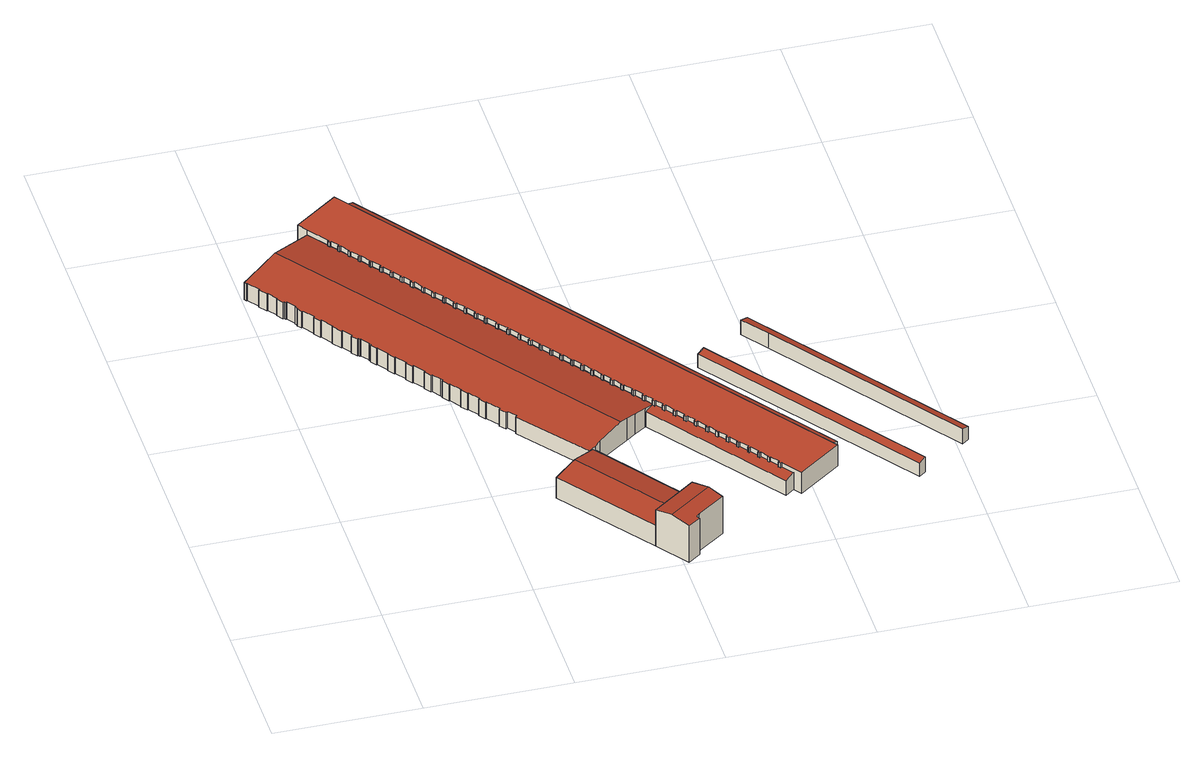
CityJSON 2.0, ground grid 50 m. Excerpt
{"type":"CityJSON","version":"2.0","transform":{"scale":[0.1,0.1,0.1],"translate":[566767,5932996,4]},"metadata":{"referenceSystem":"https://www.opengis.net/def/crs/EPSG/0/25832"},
"CityObjects":{
"building1":{"type":"Building","attributes":{"Gemeindeschluessel":"02000000","Geometrietyp2DReferenz":"3000","function":"51009_1610","roofType":"3100","measuredHeight":9.39},"geometry":[{"type":"MultiSurface","lod":"2","boundaries":[[[0,1,2,3,4,5,6,7,8,9,10,11,12,13,14,15,16,17,18,19,20,21,22,23,24,25,26,27,28,29,30,31,32,33,34,35,36,37,38,39,40,41,42,43,44,45,46,47,48,49,50,51,52,53,54,55,56,57,58,59,60,61,62,63,64,65,66,67,68,69,70,71,72,73,74,75,76]],[[77,3,2,78]],[[79,76,75,80]],[[80,75,74,81]],[[81,74,73,82]],[[82,73,72,83]],[[83,72,71,84]],[[84,71,70,85]],[[85,70,69,86]],[[86,69,68,87]],[[87,68,67,88]],[[88,67,66,89]],[[89,66,65,90]],[[90,65,64,91]],[[91,64,63,92]],[[92,63,62,93]],[[93,62,61,94]],[[94,61,60,95]],[[95,60,59,96]],[[96,59,58,97]],[[97,58,57,98]],[[98,57,56,99]],[[99,56,55,100]],[[100,55,54,101]],[[101,54,53,102]],[[102,53,52,103]],[[103,52,51,104]],[[104,51,50,105]],[[105,50,49,106]],[[106,49,48,107]],[[107,48,47,108]],[[108,47,46,109]],[[109,46,45,110]],[[110,45,44,111]],[[111,44,43,112]],[[112,43,42,113]],[[113,42,41,114]],[[114,41,40,115]],[[115,40,39,116]],[[116,39,38,117]],[[117,38,37,118]],[[118,37,36,119]],[[119,36,35,120]],[[120,35,34,121]],[[121,34,33,122]],[[122,33,32,123]],[[123,32,31,124]],[[124,31,30,125]],[[125,30,29,126]],[[126,29,28,127]],[[127,28,27,128]],[[128,27,26,129]],[[129,26,25,130]],[[130,25,24,131]],[[131,24,23,132]],[[132,23,22,133]],[[133,22,21,134]],[[134,21,20,135]],[[135,20,19,136]],[[136,19,18,137]],[[137,18,17,138]],[[138,17,16,139]],[[139,16,15,140]],[[140,15,14,141]],[[141,14,13,142]],[[142,13,12,143]],[[143,12,11,144]],[[144,11,10,145]],[[145,10,9,146]],[[146,9,8,147]],[[147,8,7,148]],[[148,7,6,149]],[[149,6,5,150]],[[150,5,4,151]],[[151,4,3,77]],[[152,153,154,155]],[[155,154,156,157]],[[157,156,158,159]],[[159,158,160,161]],[[161,160,162,163]],[[163,162,164,165]],[[165,164,166,167]],[[167,166,168,169]],[[169,168,170,171]],[[171,170,172,173]],[[173,172,174,175]],[[175,174,176,177]],[[177,176,178,179]],[[179,178,180,181]],[[181,180,182,183]],[[183,182,184,185]],[[185,184,186,187]],[[187,186,188,189]],[[189,188,190,191]],[[191,190,192,193]],[[193,192,194,195]],[[195,194,196,197]],[[197,196,198,199]],[[199,198,200,201]],[[201,200,202,203]],[[203,202,204,205]],[[205,204,206,207]],[[207,206,208,209]],[[209,208,210,211]],[[211,210,212,213]],[[213,212,214,215]],[[215,214,216,217]],[[217,216,218,219]],[[219,218,220,221]],[[221,220,222,223]],[[223,222,224,225]],[[225,224,226,227]],[[227,226,228,229]],[[229,228,230,231]],[[231,230,232,233]],[[233,232,234,235]],[[235,234,236,237]],[[237,236,238,239]],[[239,238,240,241]],[[241,240,242,243]],[[243,242,244,245]],[[245,244,246,247]],[[247,246,248,249]],[[249,248,250,251]],[[251,250,252,253]],[[253,252,254,255]],[[255,254,256,257]],[[257,256,258,259]],[[259,258,260,261]],[[261,260,262,263]],[[263,262,264,265]],[[265,264,266,267]],[[267,266,268,269]],[[269,268,270,271]],[[271,270,272,273]],[[273,272,274,275]],[[275,274,276,277]],[[277,276,278,279]],[[279,278,280,281]],[[281,280,282,283]],[[283,282,284,285]],[[285,284,286,287]],[[287,286,288,289]],[[289,288,290,291]],[[291,290,292,293]],[[293,292,294,295]],[[295,294,296,297]],[[297,296,298,299]],[[299,298,300,301]],[[301,300,302,303]],[[303,302,304,305]],[[305,304,306,307]],[[307,306,308,309]],[[309,308,310,311]],[[311,310,312,313]],[[313,312,314,315]],[[315,314,316,317]],[[317,316,318,319]],[[319,318,320,321]],[[321,320,322,323]],[[323,322,324,325]],[[325,324,326,327]],[[327,326,328,329]],[[329,328,330,331]],[[331,330,332,333]],[[333,332,334,335]],[[335,334,336,337]],[[337,336,338,339]],[[339,338,340,341]],[[341,340,342,343]],[[343,342,344,345]],[[345,344,346,347]],[[347,346,348,349]],[[349,348,350,351]],[[351,350,352,353]],[[353,352,354,355]],[[355,354,356,357]],[[357,356,358,359]],[[359,358,360,361]],[[361,360,362,363]],[[363,362,364,365]],[[365,364,366,367]],[[367,366,368,369]],[[369,368,370,371]],[[371,370,372,373]],[[373,372,374,375]],[[375,374,376,377]],[[377,376,378,379]],[[379,378,380,381]],[[381,380,382,383]],[[383,382,384,385]],[[385,384,386,387]],[[387,386,388,389]],[[389,388,390,391]],[[391,390,392,393]],[[393,392,394,395]],[[395,394,396,397]],[[397,396,398,399]],[[399,398,400,401]],[[402,403,404,405]],[[405,404,406,407]],[[407,406,408,409]],[[410,79,80,81,82,83,84,85,86,87,88,89,90,91,92,93,94,95,96,97,98,99,100,101,102,103,104,105,106,107,108,109,110,111,112,113,114,115,116,117,118,119,120,121,122,123,124,125,126,127,128,129,130,131,132,133,134,135,136,137,138,139,140,141,142,143,144,145,146,147,148,149,150,151,77,78,152,155,157,159,161,163,165,167,169,171,173,175,177,179,181,183,185,187,189,191,193,195,197,199,201,203,205,207,209,211,213,215,217,219,221,223,225,227,229,231,233,235,237,239,241,243,245,247,249,251,253,255,257,259,261,263,265,267,269,271,273,275,277,279,281,283,285,287,289,291,293,295,297,299,301,303,305,307,309,311,313,315,317,319,321,323,325,327,329,331,333,335,337,339,341,343,345,347,349,351,353,355,357,359,361,363,365,367,369,371,373,375,377,379,381,383,385,387,389,391,393,395,397,399,401,402,405,407,409]],[[79,410,411,0,76]],[[411,410,409,408]],[[403,402,401,400]],[[152,78,2,1,153]],[[403,400,398,396,394,392,390,388,386,384,382,380,378,376,374,372,370,368,366,364,362,360,358,356,354,352,350,348,346,344,342,340,338,336,334,332,330,328,326,324,322,320,318,316,314,312,310,308,306,304,302,300,298,296,294,292,290,288,286,284,282,280,278,276,274,272,270,268,266,264,262,260,258,256,254,252,250,248,246,244,242,240,238,236,234,232,230,228,226,224,222,220,218,216,214,212,210,208,206,204,202,200,198,196,194,192,190,188,186,184,182,180,178,176,174,172,170,168,166,164,162,160,158,156,154,153,1,0,411,408,406,404]]],"semantics":{"surfaces":[{"type":"RoofSurface"},{"type":"WallSurface"},{"type":"GroundSurface"}],"values":[0,1,1,1,1,1,1,1,1,1,1,1,1,1,1,1,1,1,1,1,1,1,1,1,1,1,1,1,1,1,1,1,1,1,1,1,1,1,1,1,1,1,1,1,1,1,1,1,1,1,1,1,1,1,1,1,1,1,1,1,1,1,1,1,1,1,1,1,1,1,1,1,1,1,1,1,1,1,1,1,1,1,1,1,1,1,1,1,1,1,1,1,1,1,1,1,1,1,1,1,1,1,1,1,1,1,1,1,1,1,1,1,1,1,1,1,1,1,1,1,1,1,1,1,1,1,1,1,1,1,1,1,1,1,1,1,1,1,1,1,1,1,1,1,1,1,1,1,1,1,1,1,1,1,1,1,1,1,1,1,1,1,1,1,1,1,1,1,1,1,1,1,1,1,1,1,1,1,1,1,1,1,1,1,1,1,1,1,1,1,1,1,1,1,1,1,1,1,1,1,1,1,2,1,1,1,1,0]}}]},
"building2":{"type":"Building","attributes":{"Gemeindeschluessel":"02000000","Geometrietyp2DReferenz":"3000","function":"31001_2140","roofType":"3100","measuredHeight":9.74,"storeysAboveGround":2},"geometry":[{"type":"MultiSurface","lod":"2","boundaries":[[[412,413,414,415]],[[416,414,413,417]],[[418,419,416,417]],[[415,414,416,419,420]],[[420,419,418,421]],[[418,417,413,412,421]],[[420,421,412,415]]],"semantics":{"surfaces":[{"type":"RoofSurface"},{"type":"WallSurface"},{"type":"GroundSurface"}],"values":[0,1,2,1,1,1,0]}}]},
"building3":{"type":"Building","attributes":{"Gemeindeschluessel":"02000000","Geometrietyp2DReferenz":"3000","function":"31001_2420","roofType":"3100","measuredHeight":15.97,"storeysAboveGround":4},"geometry":[{"type":"MultiSurface","lod":"2","boundaries":[[[422,423,424,425,426,427,428]],[[429,426,425,430]],[[430,425,424,431]],[[431,424,423,432]],[[432,423,422,433]],[[434,435,429,430,431,432,433]],[[427,426,429,435,436]],[[434,433,422,428,437]],[[436,435,434,437]],[[436,437,428,427]]],"semantics":{"surfaces":[{"type":"RoofSurface"},{"type":"WallSurface"},{"type":"GroundSurface"}],"values":[0,1,1,1,1,2,1,1,1,0]}}]},
"building4":{"type":"Building","attributes":{"Gemeindeschluessel":"02000000","Geometrietyp2DReferenz":"3000","function":"51009_1610","roofType":"1000","measuredHeight":5.8},"geometry":[{"type":"MultiSurface","lod":"2","boundaries":[[[438,439,440,441]],[[81,80,442,417]],[[81,441,440,80]],[[80,440,439,442]],[[442,439,438,417]],[[417,438,441,81]]],"semantics":{"surfaces":[{"type":"RoofSurface"},{"type":"GroundSurface"},{"type":"WallSurface"}],"values":[0,1,2,2,2,2]}}]},
"building5":{"type":"Building","attributes":{"Gemeindeschluessel":"02000000","Geometrietyp2DReferenz":"3000","function":"31001_2010","roofType":"1000","measuredHeight":8.58,"storeysAboveGround":1},"geometry":[{"type":"MultiSurface","lod":"2","boundaries":[[[443,444,445,446,447,448,449,450,451,452,453,454,455,456,457,458,459,460,461,462,463,464,465,466,467,468,469,470,471,472,473,474,475,476,477,478,479,480,481,482,483,484,485,486,487,488,489,490,491,492,493,494,495,496,497,498,499,500,501,502,503,504,505,506,507,508,509,510,511,512,513,514,515,516,517,518,519,520,521,522,523,524,525,526,527,528,529,530,531,532,533,534,535,536,537,538,539,540,541,542,543,544,545,546,547,548,549,550,551,552,553,554,555,556,557,558,559,560,561,562,563,564,565,566,567,568,569,570,571,572,573,574,575,576,577,578,579,580,581,582,583,584,585,586,587,588,589,590,591,592,593,594,595,596,597,598,599,600,601,602,603,604,605,606,607,608,609,610,611,612,613,614,615,616,617,618,619,620,621,622,623,624,625]],[[626,627,628,629,630,631,632,633,634,635,636,637,638,639,640,641,642,643,644,645,646,647,648,649,650,651,652,653,654,655,656,657,658,659,660,661,662,663,664,665,666,667,668,669,670,671,672,673,674,675,676,677,678,679,680,681,682,683,684,685,686,687,688,689,690,691,692,693,694,695,696,697,698,699,700,701,702,703,704,705,706,707,708,709,710,711,712,713,714,715,716,717,718,719,720,721,722,723,724,725,726,727,728,729,730,731,732,733,734,735,736,737,738,739,740,741,742,743,744,745,746,747,748,749,750,751,752,753,754,755,756,757,758,759,760,761,762,763,764,765,766,767,768,769,770,771,772,773,774,775,776,777,778,779,780,781,782,783,784,785,786,787,788,789,790,791,792,793,794,795,796,797,798,799,800,801,802,803,804,805,806,807,808]],[[808,807,444,443]],[[807,806,445,444]],[[806,805,446,445]],[[805,804,447,446]],[[804,803,448,447]],[[803,802,449,448]],[[802,801,450,449]],[[801,800,451,450]],[[800,799,452,451]],[[799,798,453,452]],[[798,797,454,453]],[[797,796,455,454]],[[796,795,456,455]],[[795,794,457,456]],[[794,793,458,457]],[[793,792,459,458]],[[792,791,460,459]],[[791,790,461,460]],[[790,789,462,461]],[[789,788,463,462]],[[788,787,464,463]],[[787,786,465,464]],[[786,785,466,465]],[[785,784,467,466]],[[784,783,468,467]],[[783,782,469,468]],[[782,781,470,469]],[[781,780,471,470]],[[780,779,472,471]],[[779,778,473,472]],[[778,777,474,473]],[[777,776,475,474]],[[776,775,476,475]],[[775,774,477,476]],[[774,773,478,477]],[[773,772,479,478]],[[772,771,480,479]],[[771,770,481,480]],[[770,769,482,481]],[[769,768,483,482]],[[768,767,484,483]],[[767,766,485,484]],[[766,765,486,485]],[[765,764,487,486]],[[764,763,488,487]],[[763,762,489,488]],[[762,761,490,489]],[[761,760,491,490]],[[760,759,492,491]],[[759,758,493,492]],[[758,757,494,493]],[[757,756,495,494]],[[756,755,496,495]],[[755,754,497,496]],[[754,753,498,497]],[[753,752,499,498]],[[752,751,500,499]],[[751,750,501,500]],[[750,749,502,501]],[[749,748,503,502]],[[748,747,504,503]],[[747,746,505,504]],[[746,745,506,505]],[[745,744,507,506]],[[744,743,508,507]],[[743,742,509,508]],[[742,741,510,509]],[[741,740,511,510]],[[740,739,512,511]],[[739,738,513,512]],[[738,737,514,513]],[[737,736,515,514]],[[736,735,516,515]],[[735,734,517,516]],[[734,733,518,517]],[[733,732,519,518]],[[732,731,520,519]],[[731,730,521,520]],[[730,729,522,521]],[[729,728,523,522]],[[728,727,524,523]],[[727,726,525,524]],[[726,725,526,525]],[[725,724,527,526]],[[724,723,528,527]],[[723,722,529,528]],[[722,721,530,529]],[[721,720,531,530]],[[720,719,532,531]],[[719,718,533,532]],[[718,717,534,533]],[[717,716,535,534]],[[716,715,536,535]],[[715,714,537,536]],[[714,713,538,537]],[[713,712,539,538]],[[712,711,540,539]],[[711,710,541,540]],[[710,709,542,541]],[[709,708,543,542]],[[708,707,544,543]],[[707,706,545,544]],[[706,705,546,545]],[[705,704,547,546]],[[704,703,548,547]],[[703,702,549,548]],[[702,701,550,549]],[[701,700,551,550]],[[700,699,552,551]],[[699,698,553,552]],[[698,697,554,553]],[[697,696,555,554]],[[696,695,556,555]],[[695,694,557,556]],[[694,693,558,557]],[[693,692,559,558]],[[692,691,560,559]],[[691,690,561,560]],[[690,689,562,561]],[[689,688,563,562]],[[688,687,564,563]],[[687,686,565,564]],[[686,685,566,565]],[[685,684,567,566]],[[684,683,568,567]],[[683,682,569,568]],[[682,681,570,569]],[[681,680,571,570]],[[680,679,572,571]],[[679,678,573,572]],[[678,677,574,573]],[[677,676,575,574]],[[676,675,576,575]],[[675,674,577,576]],[[674,673,578,577]],[[673,672,579,578]],[[672,671,580,579]],[[671,670,581,580]],[[670,669,582,581]],[[669,668,583,582]],[[668,667,584,583]],[[667,666,585,584]],[[666,665,586,585]],[[665,664,587,586]],[[664,663,588,587]],[[663,662,589,588]],[[662,661,590,589]],[[661,660,591,590]],[[660,659,592,591]],[[659,658,593,592]],[[658,657,594,593]],[[657,656,595,594]],[[656,655,596,595]],[[655,654,597,596]],[[654,653,598,597]],[[653,652,599,598]],[[652,651,600,599]],[[651,650,601,600]],[[650,649,602,601]],[[649,648,603,602]],[[648,647,604,603]],[[647,646,605,604]],[[646,645,606,605]],[[645,644,607,606]],[[644,643,608,607]],[[643,642,609,608]],[[642,641,610,609]],[[641,640,611,610]],[[640,639,612,611]],[[639,638,613,612]],[[638,637,614,613]],[[637,636,615,614]],[[636,635,616,615]],[[635,634,617,616]],[[634,633,618,617]],[[633,632,619,618]],[[632,631,620,619]],[[631,630,621,620]],[[630,629,622,621]],[[629,628,623,622]],[[628,627,624,623]],[[627,626,625,624]],[[626,808,443,625]]],"semantics":{"surfaces":[{"type":"GroundSurface"},{"type":"RoofSurface"},{"type":"WallSurface"}],"values":[0,1,2,2,2,2,2,2,2,2,2,2,2,2,2,2,2,2,2,2,2,2,2,2,2,2,2,2,2,2,2,2,2,2,2,2,2,2,2,2,2,2,2,2,2,2,2,2,2,2,2,2,2,2,2,2,2,2,2,2,2,2,2,2,2,2,2,2,2,2,2,2,2,2,2,2,2,2,2,2,2,2,2,2,2,2,2,2,2,2,2,2,2,2,2,2,2,2,2,2,2,2,2,2,2,2,2,2,2,2,2,2,2,2,2,2,2,2,2,2,2,2,2,2,2,2,2,2,2,2,2,2,2,2,2,2,2,2,2,2,2,2,2,2,2,2,2,2,2,2,2,2,2,2,2,2,2,2,2,2,2,2,2,2,2,2,2,2,2,2,2,2,2,2,2,2,2,2,2,2,2,2,2,2,2]}}]},
"building6":{"type":"Building","attributes":{"Gemeindeschluessel":"02000000","Geometrietyp2DReferenz":"3000","function":"51009_1610","roofType":"2100","measuredHeight":7.12},"geometry":[{"type":"MultiSurface","lod":"2","boundaries":[[[809,810,811,812,813]],[[814,815,816,817,818]],[[817,812,811,818]],[[814,810,809,815]],[[816,813,812,817]],[[814,818,811,810]],[[816,815,809,813]]],"semantics":{"surfaces":[{"type":"RoofSurface"},{"type":"GroundSurface"},{"type":"WallSurface"}],"values":[0,1,2,2,2,2,2]}}]},
"building7":{"type":"Building","attributes":{"Gemeindeschluessel":"02000000","Geometrietyp2DReferenz":"3000","function":"51009_1610","roofType":"2100","measuredHeight":6.79},"geometry":[{"type":"MultiSurface","lod":"2","boundaries":[[[819,820,821,822,823]],[[824,458,459,825,826]],[[824,823,822,458]],[[458,822,821,459]],[[459,821,820,825]],[[825,820,819,826]],[[826,819,823,824]]],"semantics":{"surfaces":[{"type":"RoofSurface"},{"type":"GroundSurface"},{"type":"WallSurface"}],"values":[0,1,2,2,2,2,2]}}]},
"building8":{"type":"Building","attributes":{"Gemeindeschluessel":"02000000","Geometrietyp2DReferenz":"3000","function":"51009_1610","roofType":"2100","measuredHeight":6.14},"geometry":[{"type":"MultiSurface","lod":"2","boundaries":[[[827,828,829,830]],[[830,829,831,832]],[[828,827,833,834]],[[834,833,832,831]],[[832,833,827,830]],[[834,831,829,828]]],"semantics":{"surfaces":[{"type":"WallSurface"},{"type":"GroundSurface"},{"type":"RoofSurface"}],"values":[0,0,0,0,1,2]}}]},
"building9":{"type":"Building","attributes":{"Gemeindeschluessel":"02000000","Geometrietyp2DReferenz":"3000","function":"51009_1610","roofType":"2100","measuredHeight":5.91},"geometry":[{"type":"MultiSurface","lod":"2","boundaries":[[[835,836,837,838]],[[839,840,841,842]],[[843,844,840,839]],[[843,836,835,844]],[[841,838,837,842]],[[837,836,843,839,842]],[[835,838,841,840,844]]],"semantics":{"surfaces":[{"type":"WallSurface"},{"type":"GroundSurface"},{"type":"RoofSurface"}],"values":[0,0,0,0,0,1,2]}}]}
},
"vertices":[
[966,651,101],[135,1789,101],[28,1711,79],[8,1697,75],[14,1688,75],[17,1690,75],[46,1649,75],[43,1647,75],[63,1620,75],[66,1622,75],[88,1591,75],[86,1589,75],[102,1566,75],[105,1568,75],[110,1561,75],[112,1563,76],[133,1533,76],[131,1532,75],[138,1523,75],[135,1521,75],[146,1505,75],[149,1507,75],[177,1468,75],[175,1466,74],[191,1443,74],[194,1445,75],[222,1406,75],[219,1404,74],[242,1373,74],[244,1375,75],[268,1342,75],[265,1340,74],[280,1320,74],[283,1322,75],[288,1315,75],[290,1316,75],[311,1288,75],[309,1287,75],[314,1279,75],[311,1277,74],[326,1257,74],[328,1259,75],[355,1222,75],[352,1220,74],[369,1198,74],[371,1199,75],[399,1162,75],[396,1160,74],[412,1138,74],[415,1140,75],[443,1101,75],[440,1099,74],[457,1076,74],[460,1078,75],[481,1049,75],[480,1049,75],[486,1042,75],[483,1039,74],[500,1016,74],[502,1018,75],[530,980,75],[527,978,74],[544,955,74],[546,957,75],[574,920,75],[571,918,74],[588,895,74],[590,897,74],[623,853,75],[620,850,74],[636,828,74],[642,832,75],[665,802,75],[660,798,74],[841,563,75],[864,579,80],[881,591,84],[8,1697,7],[28,1711,7],[881,591,7],[864,579,7],[841,563,7],[660,798,7],[665,802,7],[642,832,7],[636,828,7],[620,850,7],[623,853,7],[590,897,7],[588,895,7],[571,918,7],[574,920,7],[546,957,7],[544,955,7],[527,978,7],[530,980,7],[502,1018,7],[500,1016,7],[483,1039,7],[486,1042,7],[480,1049,7],[481,1049,7],[460,1078,7],[457,1076,7],[440,1099,7],[443,1101,7],[415,1140,7],[412,1138,7],[396,1160,7],[399,1162,7],[371,1199,7],[369,1198,7],[352,1220,7],[355,1222,7],[328,1259,7],[326,1257,7],[311,1277,7],[314,1279,7],[309,1287,7],[311,1288,7],[290,1316,7],[288,1315,7],[283,1322,7],[280,1320,7],[265,1340,7],[268,1342,7],[244,1375,7],[242,1373,7],[219,1404,7],[222,1406,7],[194,1445,7],[191,1443,7],[175,1466,7],[177,1468,7],[149,1507,7],[146,1505,7],[135,1521,7],[138,1523,7],[131,1532,7],[133,1533,7],[112,1563,7],[110,1561,7],[105,1568,7],[102,1566,7],[86,1589,7],[88,1591,7],[66,1622,7],[63,1620,7],[43,1647,7],[46,1649,7],[17,1690,7],[14,1688,7],[268,1885,7],[268,1885,74],[320,1814,74],[320,1814,7],[316,1811,75],[316,1811,7],[321,1804,75],[321,1804,7],[325,1807,74],[325,1807,7],[344,1782,74],[344,1782,7],[339,1778,75],[339,1778,7],[344,1772,75],[344,1772,7],[349,1775,74],[349,1775,7],[369,1747,74],[369,1747,7],[364,1744,75],[364,1744,7],[369,1738,75],[369,1738,7],[373,1741,74],[373,1741,7],[394,1714,74],[394,1714,7],[389,1710,75],[389,1710,7],[393,1704,75],[393,1704,7],[398,1708,74],[398,1708,7],[420,1677,74],[420,1677,7],[415,1674,75],[415,1674,7],[419,1668,75],[419,1668,7],[424,1672,74],[424,1672,7],[445,1644,74],[445,1644,7],[440,1640,75],[440,1640,7],[446,1632,75],[446,1632,7],[451,1636,74],[451,1636,7],[470,1610,74],[470,1610,7],[465,1606,75],[465,1606,7],[470,1599,75],[470,1599,7],[475,1602,74],[475,1602,7],[494,1576,74],[494,1576,7],[489,1573,75],[489,1573,7],[495,1565,75],[495,1565,7],[500,1568,74],[500,1568,7],[519,1542,74],[519,1542,7],[514,1539,75],[514,1539,7],[521,1530,75],[521,1530,7],[526,1533,74],[526,1533,7],[545,1506,74],[545,1506,7],[541,1503,75],[541,1503,7],[546,1495,75],[546,1495,7],[551,1498,74],[551,1498,7],[570,1472,74],[570,1472,7],[565,1469,75],[565,1469,7],[571,1461,75],[571,1461,7],[576,1464,74],[576,1464,7],[596,1436,74],[596,1436,7],[592,1433,75],[592,1433,7],[596,1426,75],[596,1426,7],[601,1430,74],[601,1430,7],[622,1401,74],[622,1401,7],[617,1397,75],[617,1397,7],[623,1390,75],[623,1390,7],[628,1393,74],[628,1393,7],[648,1366,74],[648,1366,7],[643,1362,75],[643,1362,7],[648,1356,75],[648,1356,7],[652,1359,74],[652,1359,7],[672,1332,74],[672,1332,7],[668,1329,75],[668,1329,7],[673,1321,75],[673,1321,7],[678,1324,74],[678,1324,7],[696,1299,74],[696,1299,7],[692,1296,75],[692,1296,7],[697,1289,75],[697,1289,7],[701,1292,74],[701,1292,7],[723,1262,74],[723,1262,7],[719,1259,75],[719,1259,7],[725,1251,74],[725,1251,7],[729,1254,74],[729,1254,7],[751,1225,74],[751,1225,7],[746,1221,74],[746,1221,7],[752,1214,74],[752,1214,7],[756,1218,74],[756,1218,7],[778,1188,74],[778,1188,7],[773,1185,74],[773,1185,7],[778,1179,74],[778,1179,7],[782,1182,74],[782,1182,7],[803,1154,74],[803,1154,7],[798,1151,74],[798,1151,7],[804,1142,74],[804,1142,7],[809,1146,74],[809,1146,7],[828,1119,74],[828,1119,7],[824,1116,74],[824,1116,7],[829,1109,74],[829,1109,7],[834,1112,74],[834,1112,7],[854,1084,74],[854,1084,7],[849,1081,74],[849,1081,7],[854,1074,74],[854,1074,7],[859,1077,74],[859,1077,7],[878,1051,74],[878,1051,7],[874,1048,74],[874,1048,7],[880,1040,74],[880,1040,7],[884,1043,74],[884,1043,7],[904,1015,74],[904,1015,7],[900,1012,74],[900,1012,7],[905,1005,74],[905,1005,7],[909,1009,74],[909,1009,7],[928,982,74],[928,982,7],[924,979,74],[924,979,7],[930,971,74],[930,971,7],[934,975,74],[934,975,7],[953,949,74],[953,949,7],[948,946,74],[948,946,7],[954,939,74],[954,939,7],[958,942,74],[958,942,7],[977,916,74],[977,916,7],[973,913,74],[973,913,7],[978,906,74],[978,906,7],[982,909,74],[982,909,7],[999,885,74],[999,885,7],[995,882,74],[995,882,7],[1001,873,74],[1001,873,7],[1006,876,73],[1006,876,7],[1025,850,73],[1025,850,7],[1021,847,74],[1021,847,7],[1026,840,74],[1026,840,7],[1030,843,73],[1030,843,7],[1051,815,73],[1051,815,7],[1047,812,74],[1047,812,7],[1052,804,74],[1052,804,7],[1057,807,73],[1057,807,7],[1076,780,73],[1076,780,7],[1072,777,74],[1072,777,7],[1078,769,74],[1078,769,7],[1082,772,73],[1082,772,7],[1100,747,7],[1100,747,73],[1096,744,74],[1096,744,7],[1068,723,80],[1068,723,7],[1027,694,88],[1027,694,7],[991,669,7],[991,669,96],
[1010,170,105],[1086,224,89],[848,552,89],[773,497,105],[848,552,7],[1086,224,7],[936,116,7],[696,442,7],[696,442,89],[936,116,90],
[1017,6,154],[1060,36,154],[1052,46,156],[1064,55,156],[1159,123,156],[1126,168,168],[976,61,168],[1159,123,8],[1064,55,8],[1052,46,8],[1060,36,8],[1017,6,8],[936,116,8],[1086,224,8],[1086,224,154],[936,116,154],
[1086,224,65],[1109,241,62],[864,579,62],[841,563,65],[1109,241,7],
[1201,609,9],[1183,634,9],[1178,631,9],[1172,640,9],[1176,643,9],[1157,670,9],[1153,667,9],[1147,674,9],[1151,677,9],[1130,706,9],[1126,703,9],[1120,711,9],[1124,714,9],[1106,738,9],[1102,735,9],[1096,744,9],[1100,747,9],[1082,772,9],[1078,769,9],[1072,777,9],[1076,780,9],[1057,807,9],[1052,804,9],[1047,812,9],[1051,815,9],[1030,843,9],[1026,840,9],[1021,847,9],[1025,850,9],[1006,876,9],[1001,873,9],[995,882,9],[999,885,9],[982,909,9],[978,906,9],[973,913,9],[977,916,9],[958,942,9],[954,939,9],[948,946,9],[953,949,9],[934,975,9],[930,971,9],[924,979,9],[928,982,9],[909,1009,9],[905,1005,9],[900,1012,9],[904,1015,9],[884,1043,9],[880,1040,9],[874,1048,9],[878,1051,9],[859,1077,9],[854,1074,9],[849,1081,9],[854,1084,9],[834,1112,9],[829,1109,9],[824,1116,9],[828,1119,9],[809,1146,9],[804,1142,9],[798,1151,9],[803,1154,9],[782,1182,9],[778,1179,9],[773,1185,9],[778,1188,9],[756,1218,9],[752,1214,9],[746,1221,9],[751,1225,9],[729,1254,9],[725,1251,9],[719,1259,9],[723,1262,9],[701,1292,9],[697,1289,9],[692,1296,9],[696,1299,9],[678,1324,9],[673,1321,9],[668,1329,9],[672,1332,9],[652,1359,9],[648,1356,9],[643,1362,9],[648,1366,9],[628,1393,9],[623,1390,9],[617,1397,9],[622,1401,9],[601,1430,9],[596,1426,9],[592,1433,9],[596,1436,9],[576,1464,9],[571,1461,9],[565,1469,9],[570,1472,9],[551,1498,9],[546,1495,9],[541,1503,9],[545,1506,9],[526,1533,9],[521,1530,9],[514,1539,9],[519,1542,9],[500,1568,9],[495,1565,9],[489,1573,9],[494,1576,9],[475,1602,9],[470,1599,9],[465,1606,9],[470,1610,9],[451,1636,9],[446,1632,9],[440,1640,9],[445,1644,9],[424,1672,9],[419,1668,9],[415,1674,9],[420,1677,9],[398,1708,9],[393,1704,9],[389,1710,9],[394,1714,9],[373,1741,9],[369,1738,9],[364,1744,9],[369,1747,9],[349,1775,9],[344,1772,9],[339,1778,9],[344,1782,9],[325,1807,9],[321,1804,9],[316,1811,9],[320,1814,9],[268,1885,9],[245,1917,9],[251,1922,9],[396,2027,9],[865,1379,9],[1605,362,9],[1457,255,9],[1409,322,9],[1405,319,9],[1399,327,9],[1403,330,9],[1382,359,9],[1378,357,9],[1373,363,9],[1377,366,9],[1359,391,9],[1354,388,9],[1350,395,9],[1354,398,9],[1334,425,9],[1329,422,9],[1325,428,9],[1329,431,9],[1308,460,9],[1304,457,9],[1299,464,9],[1303,467,9],[1284,494,9],[1280,491,9],[1274,499,9],[1278,502,9],[1258,529,9],[1254,526,9],[1248,534,9],[1253,537,9],[1235,562,9],[1231,559,9],[1225,567,9],[1229,570,9],[1207,600,9],[1203,597,9],[1197,606,9],[1197,606,94],[1203,597,94],[1207,600,94],[1229,570,94],[1225,567,94],[1231,559,94],[1235,562,94],[1253,537,94],[1248,534,94],[1254,526,94],[1258,529,94],[1278,502,94],[1274,499,94],[1280,491,94],[1284,494,94],[1303,467,94],[1299,464,94],[1304,457,94],[1308,460,94],[1329,431,94],[1325,428,94],[1329,422,94],[1334,425,94],[1354,398,94],[1350,395,94],[1354,388,94],[1359,391,94],[1377,366,94],[1373,363,94],[1378,357,94],[1382,359,94],[1403,330,94],[1399,327,94],[1405,319,94],[1409,322,94],[1457,255,94],[1605,362,94],[865,1379,94],[396,2027,94],[251,1922,94],[245,1917,94],[268,1885,94],[320,1814,94],[316,1811,94],[321,1804,94],[325,1807,94],[344,1782,94],[339,1778,94],[344,1772,94],[349,1775,94],[369,1747,94],[364,1744,94],[369,1738,94],[373,1741,94],[394,1714,94],[389,1710,94],[393,1704,94],[398,1708,94],[420,1677,94],[415,1674,94],[419,1668,94],[424,1672,94],[445,1644,94],[440,1640,94],[446,1632,94],[451,1636,94],[470,1610,94],[465,1606,94],[470,1599,94],[475,1602,94],[494,1576,94],[489,1573,94],[495,1565,94],[500,1568,94],[519,1542,94],[514,1539,94],[521,1530,94],[526,1533,94],[545,1506,94],[541,1503,94],[546,1495,94],[551,1498,94],[570,1472,94],[565,1469,94],[571,1461,94],[576,1464,94],[596,1436,94],[592,1433,94],[596,1426,94],[601,1430,94],[622,1401,94],[617,1397,94],[623,1390,94],[628,1393,94],[648,1366,94],[643,1362,94],[648,1356,94],[652,1359,94],[672,1332,94],[668,1329,94],[673,1321,94],[678,1324,94],[696,1299,94],[692,1296,94],[697,1289,94],[701,1292,94],[723,1262,94],[719,1259,94],[725,1251,94],[729,1254,94],[751,1225,94],[746,1221,94],[752,1214,94],[756,1218,94],[778,1188,94],[773,1185,94],[778,1179,94],[782,1182,94],[803,1154,94],[798,1151,94],[804,1142,94],[809,1146,94],[828,1119,94],[824,1116,94],[829,1109,94],[834,1112,94],[854,1084,94],[849,1081,94],[854,1074,94],[859,1077,94],[878,1051,94],[874,1048,94],[880,1040,94],[884,1043,94],[904,1015,94],[900,1012,94],[905,1005,94],[909,1009,94],[928,982,94],[924,979,94],[930,971,94],[934,975,94],[953,949,94],[948,946,94],[954,939,94],[958,942,94],[977,916,94],[973,913,94],[978,906,94],[982,909,94],[999,885,94],[995,882,94],[1001,873,94],[1006,876,94],[1025,850,94],[1021,847,94],[1026,840,94],[1030,843,94],[1051,815,94],[1047,812,94],[1052,804,94],[1057,807,94],[1076,780,94],[1072,777,94],[1078,769,94],[1082,772,94],[1100,747,94],[1096,744,94],[1102,735,94],[1106,738,94],[1124,714,94],[1120,711,94],[1126,703,94],[1130,706,94],[1151,677,94],[1147,674,94],[1153,667,94],[1157,670,94],[1176,643,94],[1172,640,94],[1178,631,94],[1183,634,94],[1201,609,94],
[1585,390,82],[1617,413,68],[453,2016,68],[420,1994,82],[1000,1195,82],[1617,413,11],[1585,390,11],[1000,1195,11],[420,1994,11],[453,2016,11],
[1406,258,68],[1438,282,77],[1100,747,77],[1096,744,75],[1068,723,68],[1068,723,9],[1438,282,9],[1406,258,9],
[1865,254,13],[1865,254,74],[1841,235,67],[1841,235,13],[1308,969,67],[1308,969,13],[1333,987,13],[1333,987,74],
[2042,383,64],[2042,383,12],[1512,1115,12],[1512,1115,64],[1552,1009,12],[1552,1009,71],[1486,1099,71],[1486,1099,12],[2019,365,12],[2019,365,71]
]}
